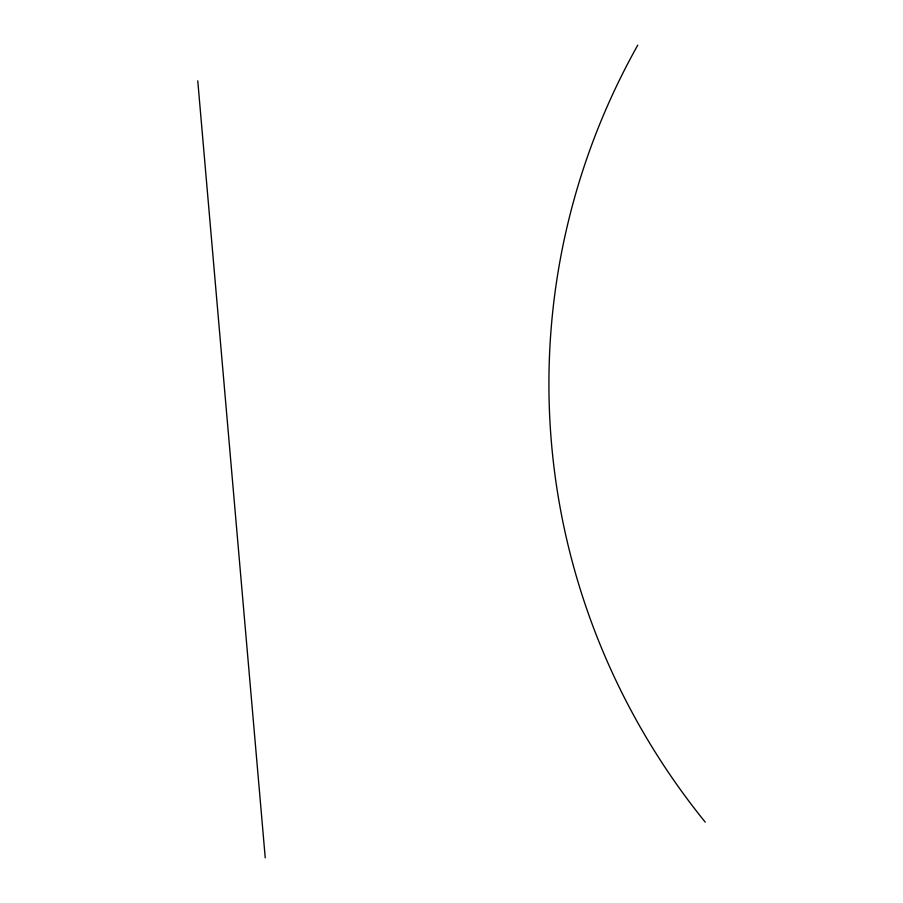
<?xml version="1.0" encoding="UTF-8"?>
<svg xmlns="http://www.w3.org/2000/svg" width="903" height="903" viewBox="0 0 903 903"><rect width="100%" height="100%" fill="white"/><g stroke="black" fill="none" stroke-linecap="round" stroke-linejoin="round"><path stroke-width="1.35" d="M197.768 80.875L265.234 857.85M705.232 822.125A729.263 708.212 0.7 0 1 637.766 45.15"/></g></svg>
